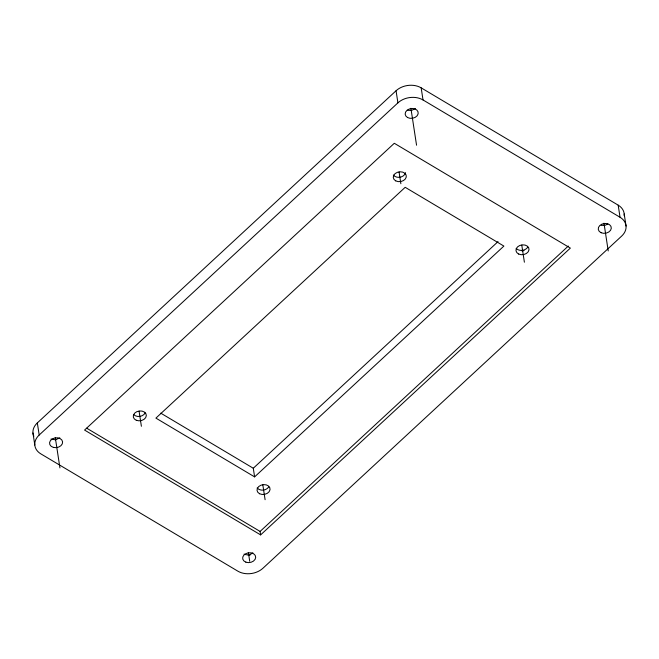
<?xml version="1.0" encoding="UTF-8"?>
<svg xmlns="http://www.w3.org/2000/svg" width="659" height="659" viewBox="0 0 659 659"><rect width="100%" height="100%" fill="white"/><g stroke="black" fill="none" stroke-linecap="round" stroke-linejoin="round"><path stroke-width="0.99" d="M268.856 486.77C266.533 490.634 260.206 491.425 257.15 487.998M405.598 172.707C404.173 177.675 396.553 178.968 393.332 175.072M145.268 412.847C143.069 416.875 136.685 417.798 133.505 414.445M33.856 436.307A17.884 13.353 -8.7 0 1 37.332 422.921L396.059 90.753A17.884 13.353 -8.7 0 1 421.167 87.845L618.183 205.147A17.884 13.353 -8.7 0 1 624.197 215.715M39.186 435.022L397.912 102.862A17.884 13.353 -8.7 0 1 423.02 99.954L620.037 217.256A17.884 13.353 -8.7 0 1 621.668 236.079L262.941 568.247A17.884 13.353 -8.7 0 1 237.833 571.155L40.817 453.853A17.884 13.353 -8.7 0 1 39.186 435.022L37.332 422.921M254.613 476.885L155.911 418.119L405.186 187.304L503.888 246.079L254.613 476.885L253.287 468.244L498.031 241.622M260.626 534.894L84.574 430.072L394.304 143.275L570.356 248.097L260.626 534.894L260.099 531.434L568.313 246.038M607.862 223.969L605.16 225.287L601.132 225.345M415.401 108.57L411.488 110.457L407.501 110.234M59.788 437.848L55.513 439.8L50.949 439.067M252.867 552.81C250.511 554.894 246.936 555.389 244.069 554.112M160.755 413.144L253.287 468.244M86.7 428.193L260.099 531.434M624.197 213.961L626.05 226.062M618.183 205.147L620.037 217.256M603.982 223.212L608.224 250.931M521.78 245.148L524.391 262.208M421.167 87.845L423.02 99.954M410.911 108.307L416.554 145.219M396.059 90.753L397.912 102.862M399.066 171.991L400.861 183.721M262.826 484.867L265.099 499.703M248.361 552.44L249.712 561.27M139.082 411.241L141.388 426.282M55.307 437.658L59.928 467.89M32.95 432.938L34.803 445.039M250.189 555.002A13.147 9.819 -8.7 0 1 248.155 555.356M524.045 250.568A13.147 9.819 -8.7 0 1 522.01 250.931M527.818 247.001A6.557 4.893 -8.7 0 1 522.249 250.346A6.557 4.893 -8.7 0 1 516.219 248.352M245.832 562.143A6.574 4.91 -8.7 0 0 255.7 557.292A6.574 4.91 -8.7 0 0 245.947 553.593A6.574 4.91 -8.7 0 0 245.832 562.143M601.115 232.726A6.574 4.91 -8.7 0 0 611.297 228.302A6.574 4.91 -8.7 0 0 601.914 224.142A6.574 4.91 -8.7 0 0 601.115 232.726M407.542 117.524A6.574 4.91 -8.7 0 0 418.144 113.801A6.574 4.91 -8.7 0 0 409.387 108.966A6.574 4.91 -8.7 0 0 407.542 117.524M53.363 447.387A6.574 4.91 -8.7 0 0 62.589 441.81A6.574 4.91 -8.7 0 0 52.275 438.952A6.574 4.91 -8.7 0 0 53.363 447.387M395.721 180.863A6.574 4.91 -8.7 0 0 406.265 177.032A6.574 4.91 -8.7 0 0 397.402 172.304A6.574 4.91 -8.7 0 0 395.721 180.863M136.306 420.285A6.574 4.91 -8.7 0 0 146.331 415.631A6.574 4.91 -8.7 0 0 136.751 411.71A6.574 4.91 -8.7 0 0 136.306 420.285M259.597 493.748A6.574 4.91 -8.7 0 0 270.033 489.736A6.574 4.91 -8.7 0 0 261.005 485.181A6.574 4.91 -8.7 0 0 259.597 493.748M518.707 254.061A6.574 4.91 -8.7 0 0 529.004 249.802A6.574 4.91 -8.7 0 0 519.753 245.486A6.574 4.91 -8.7 0 0 518.707 254.061"/></g></svg>
